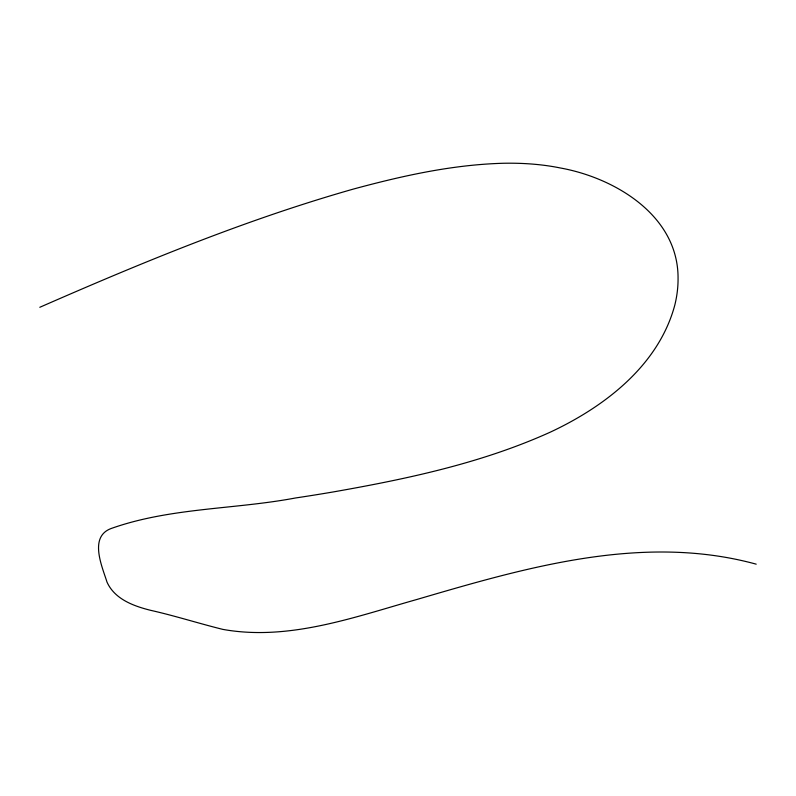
<?xml version="1.0" encoding="UTF-8"?>
<svg xmlns="http://www.w3.org/2000/svg" width="796" height="796" viewBox="0 0 796 796"><rect width="100%" height="100%" fill="white"/><g stroke="black" fill="none" stroke-linecap="round" stroke-linejoin="round"><path stroke-width="1.19" d="M39.8 307.286C142.116 262.511 245.705 219.676 353.285 189.1C402.229 175.846 452.208 164.692 503.092 163.27A180.971 89.112 -11.8 0 1 560.294 167.966C615.278 177.876 678.421 215.835 678.063 278.441A394.896 194.453 -11.8 0 1 674.779 305.196C658.551 365.563 604.582 406.736 550.364 432.119C481.59 463.232 407.134 478.933 333.146 491.958A943.986 464.844 -11.8 0 1 295.455 497.988C234.342 509.52 170.095 507.54 111.052 528.544C88.664 536.912 102.177 566.583 107.022 582.155C114.753 599.229 133.629 606.074 150.534 610.303C174.901 615.776 198.682 623.407 222.89 629.397C288.868 641.238 354.339 617.109 416.965 599.448C525.957 567.498 642.989 533.171 756.2 564.165"/></g></svg>
